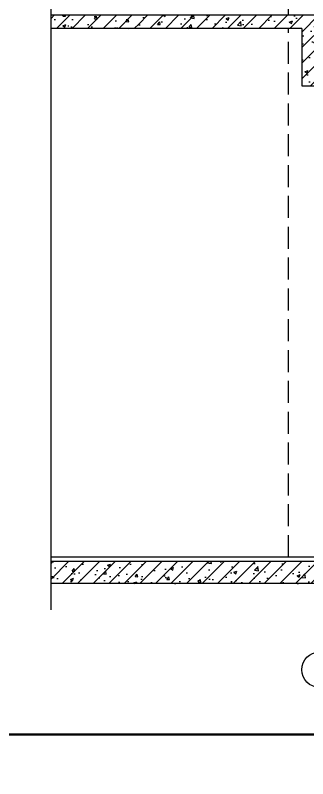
# Model space of a CAD drawing. Extents: x -26219 to 315419, y -160410 to -120810.
# Drawn here: x 119447 to 122771, y -156064 to -147398 of the extents above; entities that cross this region are included whole.
import ezdxf

# ---------------------------------------------------------------- set-up
doc = ezdxf.new("R2010")
doc.units = 0
doc.header["$LTSCALE"] = 1000
doc.header["$MEASUREMENT"] = 0
doc.linetypes.add('DASH', pattern=[0.35, 0.25, -0.1])
for name, color, linetype in [('01-标注_符号', 200, 'Continuous'), ('01-标注_轴线坐标', 132, 'Continuous'), ('05-填充_天正', 26, 'Continuous'), ('A-SUR_保温', 222, 'Continuous'), ('A_STR-砼墙', 51, 'Continuous'), ('A_STR-砼柱', 51, 'Continuous')]:
    doc.layers.add(name, color=color, linetype=linetype)
pattern_1 = [(45, (0, 0), (-88.38835, 88.38835), []), (50, (0, 0), (358.6301, -31.37607), [37.5, -412.5]), (355, (0, 0), (-69.3757, 376.0961), [30, -330]), (100.4514, (29.9, -2.6), (289.2547, 344.7198), [31.8701, -350.57106]), (46.1842, (0, 100), (533.6205, -82.7595), [56.25, -618.75]), (96.6356, (44.47, 93.1), (467.3314, 487.059), [47.8051, -525.8565]), (351.1842, (0, 100), (467.331, 487.0593), [45, -495]), (21, (50, 75), (298.45353, -201.30945), [37.5, -412.5]), (326, (50, 75), (121.6577, 362.575), [30, -330]), (71.4514, (74.87, 58.22), (420.1113, 161.26525), [31.8701, -350.57106]), (37.5, (0, 0), (6.07993, 166.44693), [0, -326, 0, -335, 0, -331.25]), (7.5, (0, 0), (131.53477, 197.20586), [0, -191, 0, -318.5, 0, -126.25]), (327.5, (-111.5, 0), (266.91122, -11.27744), [0, -125, 0, -390, 0, -517.5]), (317.5, (-161.5, 0), (291.59308, 50.0525), [0, -162.5, 0, -259, 0, -367.5])]

# ---------------------------------------------------------------- blocks, each defined once
blk = doc.blocks.new('图框-A1+3-4')
for points, const_width in [([(0, 0), (1471, 0), (1471, 594), (0, 594)], 0.05), ([(1396, 584), (25, 584), (25, 10), (1396, 10)], 0.5)]:
    blk.add_lwpolyline(points, close=True, dxfattribs=dict(const_width=const_width))

msp = doc.modelspace()

# ---------------------------------------------------------------- hatches: boundary and pattern name
at = {"layer": '05-填充_天正'}
h = msp.add_hatch(dxfattribs=at)
h.set_pattern_fill('钢筋混凝土', color=256, scale=50, style=0)
h.set_pattern_definition(pattern_1)
h.paths.add_polyline_path([(120853.2, -147548), (120853.2, -147398), (119853.2, -147398), (119853.2, -147548)])
h = msp.add_hatch(dxfattribs=at)
h.set_pattern_fill('钢筋混凝土', color=256, scale=50, style=0)
h.set_pattern_definition(pattern_1)
h.paths.add_polyline_path([(122703.2, -147548), (122703.2, -147398), (120853.2, -147398), (120853.2, -147548)])
h = msp.add_hatch(dxfattribs=at)
h.set_pattern_fill('钢筋混凝土', color=256, scale=50, style=0)
h.set_pattern_definition(pattern_1)
h.paths.add_polyline_path([(122703.2, -148198), (123103.2, -148198), (123103.2, -147398), (122703.2, -147398)])
h = msp.add_hatch(dxfattribs=at)
h.set_pattern_fill('钢筋混凝土', color=256, scale=50, style=0)
h.set_pattern_definition(pattern_1)
h.paths.add_polyline_path([(123003.2, -153848), (123003.2, -153598), (119853.2, -153598), (119853.2, -153848)])

# ---------------------------------------------------------------- linework, layer by layer
at = {"layer": '01-标注_符号'}
msp.add_lwpolyline([(119853.2, -154148), (119853.2, -142079.3), (119748.2, -142041), (119958.2, -142004), (119853.2, -141966.8), (119853.2, -129898)], dxfattribs=at)
at = {"layer": '01-标注_轴线坐标'}
msp.add_circle((122903.2, -154826.7), 200, dxfattribs=at)
at = {"layer": 'A-SUR_保温'}
msp.add_line((122903.2, -153548), (119853.2, -153548), dxfattribs=at)
at = {"layer": 'A_STR-砼墙'}
for p, q in [((123003.2, -153598), (119853.2, -153598)), ((119853.2, -153848), (119853.2, -153598)), ((123003.2, -153848), (119853.2, -153848))]:
    msp.add_line(p, q, dxfattribs=at)
at = {"layer": 'A_STR-砼柱'}
for p, q in [((120853.2, -147398), (119853.2, -147398)), ((119853.2, -147548), (119853.2, -147398)), ((122703.2, -147398), (120853.2, -147398)), ((123103.2, -147398), (122703.2, -147398)), ((120853.2, -147548), (119853.2, -147548)), ((122703.2, -147548), (120853.2, -147548)), ((122703.2, -147548), (122703.2, -148198)), ((122703.2, -148198), (123103.2, -148198))]:
    msp.add_line(p, q, dxfattribs=at)
at = {"layer": 'Defpoints', "linetype": 'DASH'}
for p, q in [((122553.2, -147398), (122553.2, -142448)), ((122553.2, -153548), (122553.2, -147548))]:
    msp.add_line(p, q, dxfattribs=at)

# ---------------------------------------------------------------- block references
at = {"xscale": 50, "yscale": 50, "zscale": 50}
msp.add_blockref('图框-A1+3-4', (63167.6, -156062.5), dxfattribs=at)

doc.saveas('drawing.dxf')
